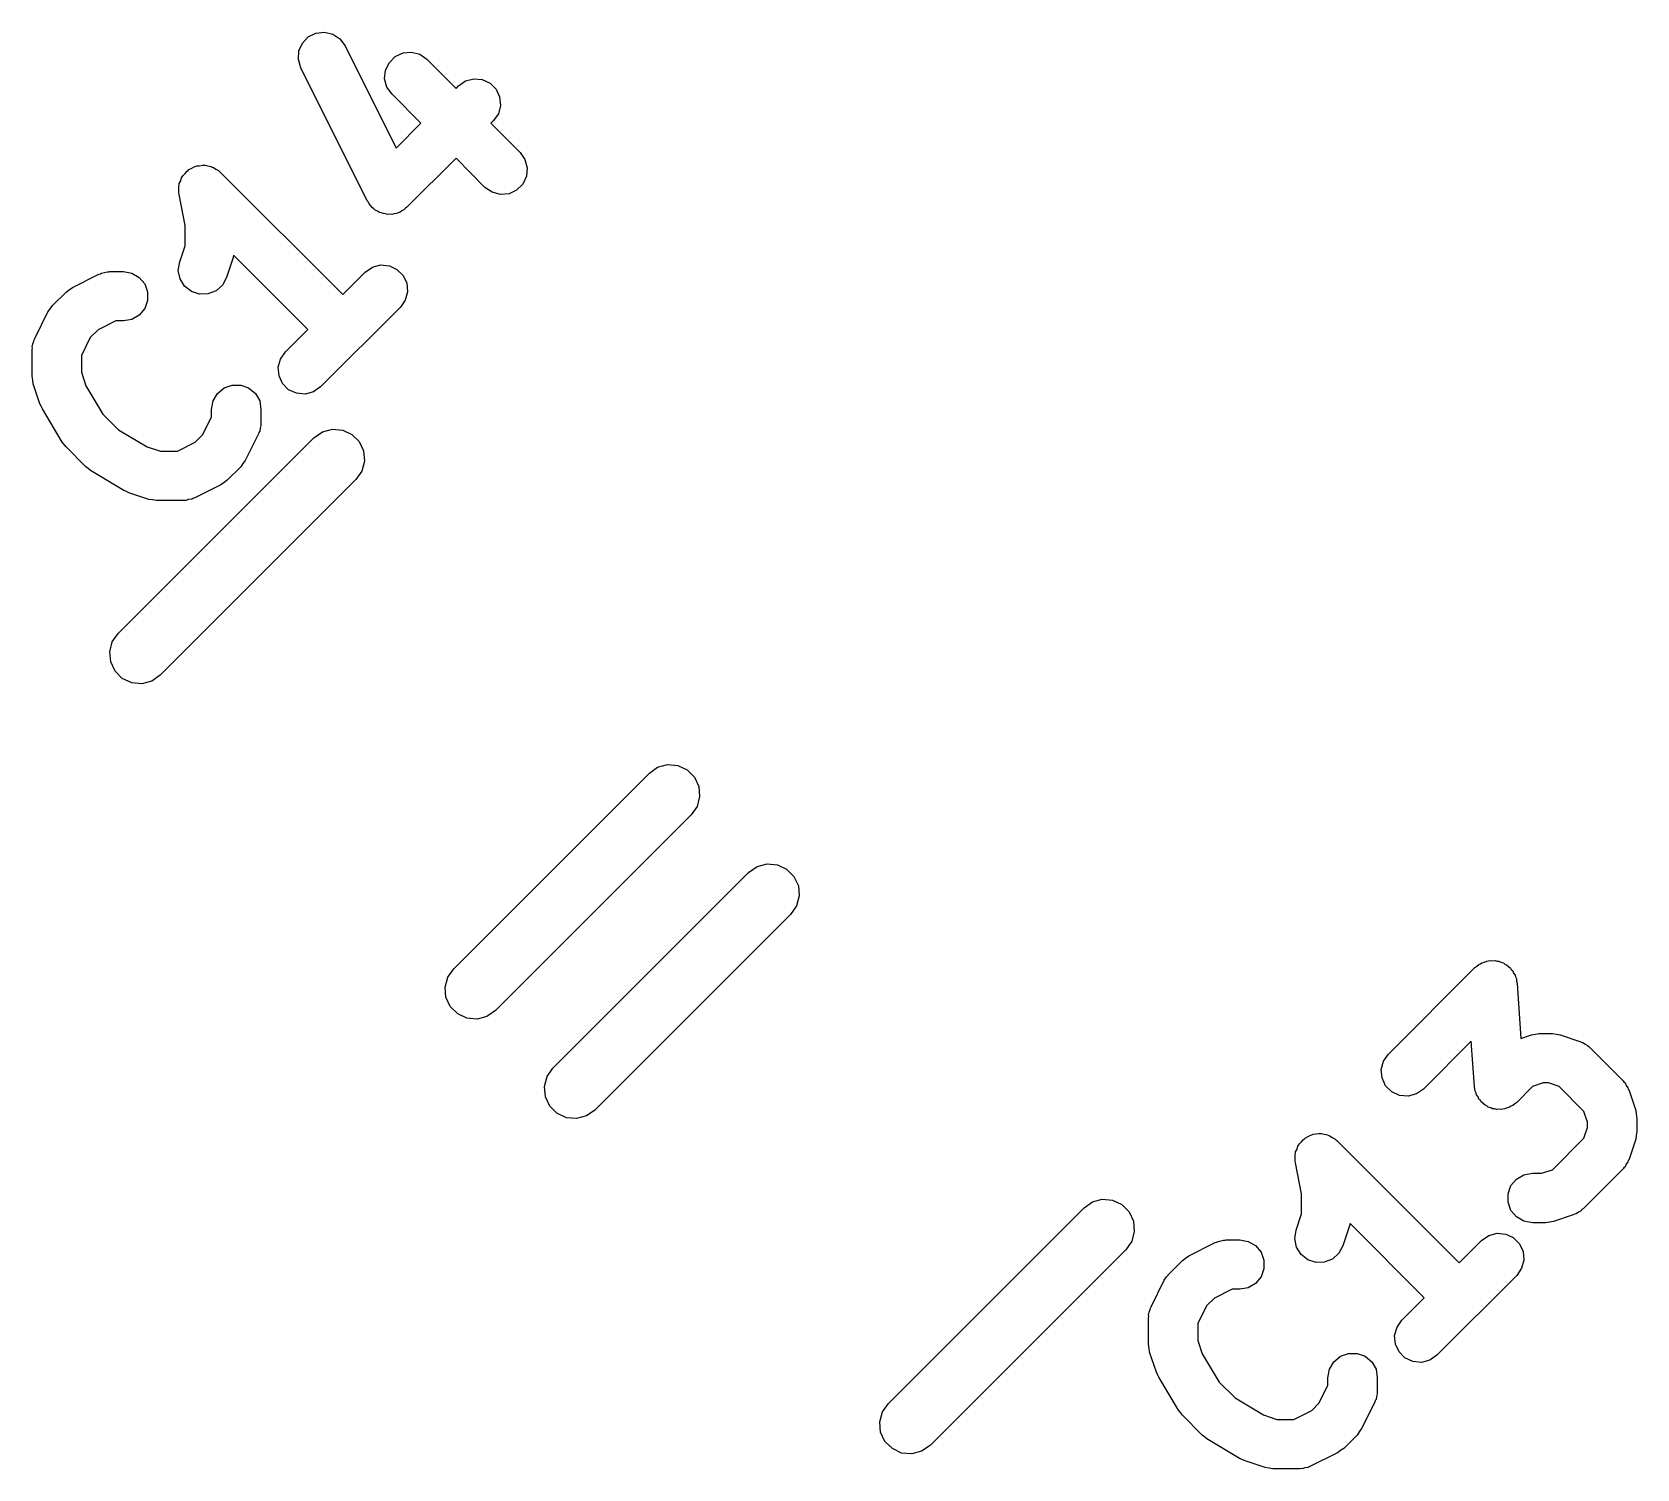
# Model space of a CAD drawing. Extents: x 133.5 to 186.6, y -127.2 to -72.7.
# Drawn here: x 133.507 to 137.568, y -76.334 to -72.699 of the extents above; entities that cross this region are included whole.
import ezdxf

# ---------------------------------------------------------------- set-up
doc = ezdxf.new("R2010")
doc.units = 0
doc.header["$MEASUREMENT"] = 0
doc.layers.add('BLACK', color=7, linetype='CONTINUOUS')

msp = doc.modelspace()

# ---------------------------------------------------------------- linework, layer by layer
at = {"layer": 'Black'}
for p, q in [((134.182, -72.7467), (134.191, -72.7268)), ((134.191, -72.7268), (134.206, -72.7111)), ((134.206, -72.7111), (134.225, -72.7013)), ((134.225, -72.7013), (134.247, -72.6989)), ((134.247, -72.6989), (134.268, -72.7039)), ((134.268, -72.7039), (134.286, -72.7159)), ((134.286, -72.7159), (134.299, -72.7333)), ((134.181, -72.7684), (134.182, -72.7467)), ((134.187, -72.7892), (134.181, -72.7684)), ((134.299, -72.7333), (134.428, -72.9925)), ((134.411, -72.7759), (134.426, -72.7606)), ((134.426, -72.7606), (134.446, -72.7514)), ((134.446, -72.7514), (134.467, -72.7495)), ((134.467, -72.7495), (134.488, -72.7551)), ((134.488, -72.7551), (134.506, -72.7676)), ((134.506, -72.7676), (134.58, -72.8412)), ((134.355, -73.1259), (134.187, -72.7892)), ((134.399, -72.8172), (134.401, -72.7956)), ((134.401, -72.7956), (134.411, -72.7759)), ((134.405, -72.8382), (134.399, -72.8172)), ((134.418, -72.856), (134.405, -72.8382)), ((134.58, -72.8412), (134.586, -72.8349)), ((134.586, -72.8349), (134.604, -72.8225)), ((134.604, -72.8225), (134.625, -72.8168)), ((134.625, -72.8168), (134.646, -72.8187)), ((134.646, -72.8187), (134.666, -72.8279)), ((134.666, -72.8279), (134.681, -72.8433)), ((134.681, -72.8433), (134.69, -72.8629)), ((134.491, -72.9296), (134.418, -72.856)), ((134.692, -72.8845), (134.687, -72.9055)), ((134.69, -72.8629), (134.692, -72.8845)), ((134.428, -72.9925), (134.491, -72.9296)), ((134.674, -72.9233), (134.668, -72.9296)), ((134.668, -72.9296), (134.742, -73.0033)), ((134.687, -72.9055), (134.674, -72.9233)), ((134.742, -73.0033), (134.754, -73.021)), ((133.889, -73.0621), (133.894, -73.0568)), ((133.894, -73.0568), (133.899, -73.051)), ((133.899, -73.051), (133.902, -73.0492)), ((133.902, -73.0492), (133.904, -73.0468)), ((133.904, -73.0468), (133.911, -73.0436)), ((133.911, -73.0436), (133.917, -73.0397)), ((133.917, -73.0397), (133.92, -73.0391)), ((133.92, -73.0391), (133.924, -73.0376)), ((133.924, -73.0376), (133.931, -73.0369)), ((133.931, -73.0369), (133.938, -73.0355)), ((133.938, -73.0355), (133.942, -73.036)), ((133.942, -73.036), (133.945, -73.0357)), ((133.945, -73.0357), (133.952, -73.0376)), ((133.952, -73.0376), (133.96, -73.0388)), ((133.96, -73.0388), (133.963, -73.0404)), ((133.963, -73.0404), (133.966, -73.0413)), ((133.966, -73.0413), (133.972, -73.0456)), ((133.972, -73.0456), (133.979, -73.0492)), ((133.979, -73.0492), (133.981, -73.0518)), ((133.981, -73.0518), (133.984, -73.0538)), ((133.984, -73.0538), (134.293, -73.3631)), ((134.58, -73.018), (134.455, -73.1422)), ((134.653, -73.0917), (134.58, -73.018)), ((134.754, -73.021), (134.76, -73.042)), ((134.76, -73.042), (134.758, -73.0636)), ((133.878, -73.0885), (133.879, -73.0852)), ((133.878, -73.096), (133.878, -73.0885)), ((133.878, -73.1034), (133.878, -73.096)), ((133.879, -73.0818), (133.883, -73.075)), ((133.879, -73.0852), (133.879, -73.0818)), ((133.883, -73.075), (133.885, -73.068)), ((133.885, -73.068), (133.887, -73.0653)), ((133.887, -73.0653), (133.889, -73.0621)), ((134.671, -73.1041), (134.653, -73.0917)), ((134.749, -73.0833), (134.733, -73.0987)), ((134.758, -73.0636), (134.749, -73.0833)), ((133.878, -73.1068), (133.878, -73.1034)), ((133.879, -73.1102), (133.878, -73.1068)), ((133.894, -73.1883), (133.879, -73.1102)), ((134.358, -73.1296), (134.355, -73.1259)), ((134.36, -73.1338), (134.358, -73.1296)), ((134.364, -73.1383), (134.36, -73.1338)), ((134.368, -73.1434), (134.364, -73.1383)), ((134.692, -73.1097), (134.671, -73.1041)), ((134.714, -73.1078), (134.692, -73.1097)), ((134.733, -73.0987), (134.714, -73.1078)), ((134.372, -73.1459), (134.368, -73.1434)), ((134.375, -73.1492), (134.372, -73.1459)), ((134.381, -73.1518), (134.375, -73.1492)), ((134.386, -73.1553), (134.381, -73.1518)), ((134.391, -73.1564), (134.386, -73.1553)), ((134.395, -73.1583), (134.391, -73.1564)), ((134.401, -73.1589), (134.395, -73.1583)), ((134.407, -73.1604), (134.401, -73.1589)), ((134.412, -73.1598), (134.407, -73.1604)), ((134.417, -73.1602), (134.412, -73.1598)), ((134.423, -73.1586), (134.417, -73.1602)), ((134.429, -73.1579), (134.423, -73.1586)), ((134.433, -73.1558), (134.429, -73.1579)), ((134.438, -73.1546), (134.433, -73.1558)), ((134.443, -73.151), (134.438, -73.1546)), ((134.448, -73.1482), (134.443, -73.151)), ((134.452, -73.1448), (134.448, -73.1482)), ((134.455, -73.1422), (134.452, -73.1448)), ((133.894, -73.2394), (133.894, -73.1883)), ((133.881, -73.2802), (133.894, -73.2394)), ((133.877, -73.3017), (133.881, -73.2802)), ((134.016, -73.2693), (133.999, -73.3198)), ((134.017, -73.2634), (134.016, -73.2693)), ((134.205, -73.4515), (134.017, -73.2634)), ((134.35, -73.3063), (134.368, -73.2939)), ((134.368, -73.2939), (134.389, -73.2882)), ((134.389, -73.2882), (134.411, -73.2901)), ((134.411, -73.2901), (134.43, -73.2993)), ((134.43, -73.2993), (134.446, -73.3147)), ((133.609, -73.3451), (133.676, -73.3114)), ((133.676, -73.3114), (133.68, -73.3104)), ((133.68, -73.3104), (133.683, -73.3086)), ((133.683, -73.3086), (133.69, -73.3073)), ((133.69, -73.3073), (133.697, -73.3053)), ((133.697, -73.3053), (133.701, -73.3055)), ((133.701, -73.3055), (133.704, -73.3048)), ((133.704, -73.3048), (133.738, -73.3048)), ((133.738, -73.3048), (133.759, -73.3086)), ((133.759, -73.3086), (133.778, -73.3195)), ((133.778, -73.3195), (133.792, -73.3361)), ((133.792, -73.3361), (133.799, -73.3565)), ((133.882, -73.323), (133.877, -73.3017)), ((133.893, -73.3415), (133.882, -73.323)), ((133.91, -73.355), (133.893, -73.3415)), ((133.989, -73.3389), (133.973, -73.3533)), ((133.999, -73.3198), (133.989, -73.3389)), ((134.293, -73.3631), (134.35, -73.3063)), ((134.446, -73.3147), (134.455, -73.3343)), ((134.455, -73.3343), (134.457, -73.356)), ((133.559, -73.3905), (133.593, -73.3568)), ((133.593, -73.3568), (133.601, -73.3511)), ((133.601, -73.3511), (133.609, -73.3451)), ((133.799, -73.3782), (133.792, -73.3986)), ((133.799, -73.3565), (133.799, -73.3782)), ((133.931, -73.3618), (133.91, -73.355)), ((133.952, -73.3612), (133.931, -73.3618)), ((133.973, -73.3533), (133.952, -73.3612)), ((134.451, -73.3769), (134.439, -73.3947)), ((134.457, -73.356), (134.451, -73.3769)), ((133.514, -73.4741), (133.547, -73.4067)), ((133.547, -73.4067), (133.553, -73.3987)), ((133.553, -73.3987), (133.559, -73.3905)), ((133.778, -73.4152), (133.759, -73.4261)), ((133.792, -73.3986), (133.778, -73.4152)), ((134.439, -73.3947), (134.237, -73.5967)), ((133.674, -73.4524), (133.654, -73.4717)), ((133.719, -73.4298), (133.674, -73.4524)), ((133.738, -73.4298), (133.719, -73.4298)), ((133.759, -73.4261), (133.738, -73.4298)), ((134.148, -73.5083), (134.205, -73.4515)), ((133.507, -73.4949), (133.509, -73.4879)), ((133.508, -73.4985), (133.507, -73.4949)), ((133.507, -73.502), (133.508, -73.4985)), ((133.507, -73.5694), (133.507, -73.502)), ((133.509, -73.4879), (133.511, -73.4807)), ((133.511, -73.4807), (133.512, -73.4775)), ((133.512, -73.4775), (133.514, -73.4741)), ((133.654, -73.4717), (133.632, -73.5168)), ((133.632, -73.5168), (133.632, -73.5592)), ((134.13, -73.5471), (134.136, -73.5261)), ((134.136, -73.5261), (134.148, -73.5083)), ((133.509, -73.5792), (133.507, -73.5694)), ((133.51, -73.5891), (133.509, -73.5792)), ((133.632, -73.5592), (133.643, -73.5936)), ((134.132, -73.5687), (134.13, -73.5471)), ((134.141, -73.5884), (134.132, -73.5687)), ((133.527, -73.6396), (133.51, -73.5891)), ((133.643, -73.5936), (133.686, -73.6653)), ((133.965, -73.6322), (133.976, -73.6134)), ((133.976, -73.6134), (133.993, -73.5994)), ((133.993, -73.5994), (134.013, -73.592)), ((134.013, -73.592), (134.035, -73.592)), ((134.035, -73.592), (134.055, -73.5994)), ((134.055, -73.5994), (134.072, -73.6134)), ((134.072, -73.6134), (134.083, -73.6322)), ((134.156, -73.6037), (134.141, -73.5884)), ((134.176, -73.6129), (134.156, -73.6037)), ((134.198, -73.6148), (134.176, -73.6129)), ((134.219, -73.6092), (134.198, -73.6148)), ((134.237, -73.5967), (134.219, -73.6092)), ((133.53, -73.6457), (133.527, -73.6396)), ((133.533, -73.652), (133.53, -73.6457)), ((133.583, -73.7362), (133.533, -73.652)), ((133.686, -73.6653), (133.726, -73.7049)), ((133.961, -73.6536), (133.965, -73.6322)), ((133.961, -73.6725), (133.961, -73.6536)), ((134.083, -73.6322), (134.086, -73.6536)), ((134.086, -73.6536), (134.086, -73.6872)), ((133.726, -73.7049), (133.798, -73.748)), ((133.939, -73.7175), (133.961, -73.6725)), ((134.084, -73.7014), (134.083, -73.7086)), ((134.086, -73.6944), (134.084, -73.7014)), ((134.086, -73.6872), (134.086, -73.6908)), ((134.086, -73.6908), (134.086, -73.6944)), ((134.242, -73.7103), (134.267, -73.7035)), ((134.267, -73.7035), (134.293, -73.7058)), ((134.293, -73.7058), (134.316, -73.7168)), ((133.588, -73.742), (133.583, -73.7362)), ((133.593, -73.7483), (133.588, -73.742)), ((133.725, -74.2202), (134.22, -73.7252)), ((133.875, -73.7594), (133.92, -73.7369)), ((133.92, -73.7369), (133.939, -73.7175)), ((134.08, -73.7152), (134.046, -73.7825)), ((134.081, -73.7117), (134.08, -73.7152)), ((134.083, -73.7086), (134.081, -73.7117)), ((134.22, -73.7252), (134.242, -73.7103)), ((134.316, -73.7168), (134.335, -73.7352)), ((134.335, -73.7352), (134.346, -73.7588)), ((133.643, -73.7988), (133.593, -73.7483)), ((133.798, -73.748), (133.832, -73.7594)), ((133.832, -73.7594), (133.875, -73.7594)), ((134.046, -73.7825), (134.04, -73.7906)), ((134.348, -73.7848), (134.341, -73.8099)), ((134.346, -73.7588), (134.348, -73.7848)), ((133.649, -73.8031), (133.643, -73.7988)), ((133.655, -73.8082), (133.649, -73.8031)), ((133.739, -73.8587), (133.655, -73.8082)), ((134.035, -73.7988), (134.001, -73.8324)), ((134.04, -73.7906), (134.035, -73.7988)), ((134.341, -73.8099), (134.326, -73.8313)), ((133.746, -73.8611), (133.739, -73.8587)), ((133.752, -73.8644), (133.746, -73.8611)), ((133.802, -73.8812), (133.752, -73.8644)), ((134.326, -73.8313), (133.831, -74.3263)), ((133.985, -73.8441), (133.917, -73.8778)), ((133.993, -73.8382), (133.985, -73.8441)), ((134.001, -73.8324), (133.993, -73.8382)), ((133.812, -73.8827), (133.802, -73.8812)), ((133.822, -73.8844), (133.812, -73.8827)), ((133.889, -73.8844), (133.822, -73.8844)), ((133.893, -73.8838), (133.889, -73.8844)), ((133.896, -73.884), (133.893, -73.8838)), ((133.903, -73.8819), (133.896, -73.884)), ((133.911, -73.8806), (133.903, -73.8819)), ((133.914, -73.8788), (133.911, -73.8806)), ((133.917, -73.8778), (133.914, -73.8788)), ((133.71, -74.2415), (133.725, -74.2202)), ((133.704, -74.2667), (133.71, -74.2415)), ((133.706, -74.2926), (133.704, -74.2667)), ((133.717, -74.3162), (133.706, -74.2926)), ((133.735, -74.3347), (133.717, -74.3162)), ((133.759, -74.3457), (133.735, -74.3347)), ((133.785, -74.3479), (133.759, -74.3457)), ((133.81, -74.3412), (133.785, -74.3479)), ((133.831, -74.3263), (133.81, -74.3412)), ((135.069, -74.5737), (135.09, -74.5588)), ((135.09, -74.5588), (135.115, -74.5521)), ((135.115, -74.5521), (135.141, -74.5543)), ((135.141, -74.5543), (135.165, -74.5653)), ((134.574, -75.0687), (135.069, -74.5737)), ((135.165, -74.5653), (135.183, -74.5838)), ((135.183, -74.5838), (135.194, -74.6074)), ((135.196, -74.6333), (135.19, -74.6585)), ((135.194, -74.6074), (135.196, -74.6333)), ((135.175, -74.6798), (134.68, -75.1748)), ((135.19, -74.6585), (135.175, -74.6798)), ((135.342, -74.8103), (135.367, -74.8035)), ((135.367, -74.8035), (135.393, -74.8058)), ((134.825, -75.3202), (135.32, -74.8252)), ((135.32, -74.8252), (135.342, -74.8103)), ((135.393, -74.8058), (135.416, -74.8168)), ((135.416, -74.8168), (135.435, -74.8352)), ((135.435, -74.8352), (135.446, -74.8588)), ((135.448, -74.8848), (135.441, -74.9099)), ((135.446, -74.8588), (135.448, -74.8848)), ((135.441, -74.9099), (135.426, -74.9313)), ((135.426, -74.9313), (134.931, -75.4263)), ((134.559, -75.0901), (134.574, -75.0687)), ((136.939, -75.2849), (137.158, -75.066)), ((137.158, -75.066), (137.163, -75.0625)), ((137.163, -75.0625), (137.168, -75.0583)), ((137.168, -75.0583), (137.172, -75.0564)), ((137.172, -75.0564), (137.176, -75.0536)), ((137.176, -75.0536), (137.182, -75.052)), ((137.182, -75.052), (137.188, -75.0495)), ((137.188, -75.0495), (137.192, -75.0492)), ((137.192, -75.0492), (137.197, -75.048)), ((137.197, -75.048), (137.203, -75.0485)), ((137.203, -75.0485), (137.209, -75.0481)), ((137.209, -75.0481), (137.214, -75.0494)), ((137.214, -75.0494), (137.219, -75.0499)), ((137.219, -75.0499), (137.224, -75.0524)), ((137.224, -75.0524), (137.23, -75.0542)), ((137.23, -75.0542), (137.234, -75.057)), ((137.234, -75.057), (137.238, -75.059)), ((137.238, -75.059), (137.243, -75.0634)), ((137.243, -75.0634), (137.248, -75.067)), ((137.248, -75.067), (137.25, -75.071)), ((137.25, -75.071), (137.254, -75.0744)), ((137.254, -75.0744), (137.256, -75.0799)), ((137.256, -75.0799), (137.26, -75.085)), ((137.26, -75.085), (137.261, -75.0897)), ((134.552, -75.1152), (134.559, -75.0901)), ((134.554, -75.1412), (134.552, -75.1152)), ((137.261, -75.0897), (137.263, -75.0941)), ((137.263, -75.0941), (137.263, -75.1001)), ((137.263, -75.1001), (137.265, -75.1061)), ((137.265, -75.1061), (137.274, -75.245)), ((134.565, -75.1648), (134.554, -75.1412)), ((134.584, -75.1832), (134.565, -75.1648)), ((134.607, -75.1942), (134.584, -75.1832)), ((134.633, -75.1965), (134.607, -75.1942)), ((134.658, -75.1897), (134.633, -75.1965)), ((134.68, -75.1748), (134.658, -75.1897)), ((137.274, -75.245), (137.301, -75.2361)), ((137.301, -75.2361), (137.311, -75.2347)), ((137.311, -75.2347), (137.32, -75.2329)), ((137.32, -75.2329), (137.354, -75.2329)), ((137.354, -75.2329), (137.364, -75.2347)), ((137.364, -75.2347), (137.374, -75.2361)), ((137.374, -75.2361), (137.424, -75.253)), ((136.927, -75.3027), (136.939, -75.2849)), ((137.149, -75.2518), (137.028, -75.3733)), ((137.157, -75.3669), (137.149, -75.2518)), ((137.424, -75.253), (137.428, -75.2547)), ((137.428, -75.2547), (137.431, -75.2556)), ((137.431, -75.2556), (137.437, -75.2598)), ((137.437, -75.2598), (137.443, -75.2633)), ((137.443, -75.2633), (137.446, -75.266)), ((137.446, -75.266), (137.449, -75.2681)), ((137.449, -75.2681), (137.533, -75.3523)), ((134.81, -75.3415), (134.825, -75.3202)), ((136.921, -75.3237), (136.927, -75.3027)), ((136.923, -75.3453), (136.921, -75.3237)), ((134.804, -75.3667), (134.81, -75.3415)), ((134.806, -75.3926), (134.804, -75.3667)), ((136.932, -75.3649), (136.923, -75.3453)), ((136.948, -75.3803), (136.932, -75.3649)), ((137.158, -75.3729), (137.157, -75.3669)), ((137.304, -75.3669), (137.264, -75.407)), ((137.331, -75.3579), (137.304, -75.3669)), ((137.344, -75.3579), (137.331, -75.3579)), ((137.371, -75.3669), (137.344, -75.3579)), ((137.434, -75.4302), (137.371, -75.3669)), ((137.533, -75.3523), (137.535, -75.3552)), ((137.535, -75.3552), (137.538, -75.3576)), ((137.538, -75.3576), (137.541, -75.364)), ((137.541, -75.364), (137.545, -75.37)), ((137.545, -75.37), (137.546, -75.3735)), ((134.817, -75.4162), (134.806, -75.3926)), ((136.967, -75.3895), (136.948, -75.3803)), ((136.989, -75.3914), (136.967, -75.3895)), ((137.01, -75.3857), (136.989, -75.3914)), ((137.028, -75.3733), (137.01, -75.3857)), ((137.159, -75.379), (137.158, -75.3729)), ((137.161, -75.3833), (137.159, -75.379)), ((137.162, -75.388), (137.161, -75.3833)), ((137.166, -75.3931), (137.162, -75.388)), ((137.168, -75.3986), (137.166, -75.3931)), ((137.172, -75.402), (137.168, -75.3986)), ((137.174, -75.406), (137.172, -75.402)), ((137.179, -75.4097), (137.174, -75.406)), ((137.184, -75.414), (137.179, -75.4097)), ((137.259, -75.4105), (137.254, -75.4147)), ((137.264, -75.407), (137.259, -75.4105)), ((137.546, -75.3735), (137.548, -75.3767)), ((137.548, -75.3767), (137.565, -75.4272)), ((134.835, -75.4347), (134.817, -75.4162)), ((134.859, -75.4457), (134.835, -75.4347)), ((134.885, -75.4479), (134.859, -75.4457)), ((134.91, -75.4412), (134.885, -75.4479)), ((134.931, -75.4263), (134.91, -75.4412)), ((137.188, -75.416), (137.184, -75.414)), ((137.192, -75.4189), (137.188, -75.416)), ((137.198, -75.4206), (137.192, -75.4189)), ((137.203, -75.4231), (137.198, -75.4206)), ((137.208, -75.4236), (137.203, -75.4231)), ((137.213, -75.4249), (137.208, -75.4236)), ((137.219, -75.4245), (137.213, -75.4249)), ((137.225, -75.425), (137.219, -75.4245)), ((137.229, -75.4238), (137.225, -75.425)), ((137.234, -75.4235), (137.229, -75.4238)), ((137.24, -75.421), (137.234, -75.4235)), ((137.246, -75.4194), (137.24, -75.421)), ((137.25, -75.4167), (137.246, -75.4194)), ((137.254, -75.4147), (137.25, -75.4167)), ((137.443, -75.4571), (137.434, -75.4302)), ((137.565, -75.4272), (137.566, -75.4371)), ((137.566, -75.4371), (137.568, -75.447)), ((137.568, -75.447), (137.568, -75.4806)), ((136.729, -75.4968), (136.736, -75.4936)), ((136.736, -75.4936), (136.742, -75.4897)), ((136.742, -75.4897), (136.745, -75.4891)), ((136.745, -75.4891), (136.749, -75.4876)), ((136.749, -75.4876), (136.756, -75.4869)), ((136.756, -75.4869), (136.763, -75.4855)), ((136.763, -75.4855), (136.767, -75.486)), ((136.767, -75.486), (136.77, -75.4857)), ((136.77, -75.4857), (136.777, -75.4876)), ((136.777, -75.4876), (136.785, -75.4888)), ((136.785, -75.4888), (136.788, -75.4904)), ((136.788, -75.4904), (136.791, -75.4913)), ((136.791, -75.4913), (136.797, -75.4956)), ((137.434, -75.4974), (137.443, -75.4705)), ((137.443, -75.4705), (137.443, -75.4571)), ((137.566, -75.4905), (137.565, -75.5004)), ((137.568, -75.4806), (137.566, -75.4905)), ((136.704, -75.5318), (136.708, -75.525)), ((136.704, -75.5352), (136.704, -75.5318)), ((136.708, -75.525), (136.71, -75.518)), ((136.71, -75.518), (136.712, -75.5153)), ((136.712, -75.5153), (136.714, -75.5121)), ((136.714, -75.5121), (136.719, -75.5068)), ((136.719, -75.5068), (136.724, -75.501)), ((136.724, -75.501), (136.727, -75.4992)), ((136.727, -75.4992), (136.729, -75.4968)), ((136.797, -75.4956), (136.804, -75.4992)), ((136.804, -75.4992), (136.806, -75.5018)), ((136.806, -75.5018), (136.809, -75.5038)), ((136.809, -75.5038), (137.118, -75.8131)), ((137.354, -75.5775), (137.434, -75.4974)), ((137.565, -75.5004), (137.548, -75.5509)), ((136.703, -75.5385), (136.704, -75.5352)), ((136.703, -75.546), (136.703, -75.5385)), ((136.703, -75.5534), (136.703, -75.546)), ((136.703, -75.5568), (136.703, -75.5534)), ((136.704, -75.5602), (136.703, -75.5568)), ((136.719, -75.6383), (136.704, -75.5602)), ((137.535, -75.5724), (137.533, -75.5753)), ((137.538, -75.57), (137.535, -75.5724)), ((137.541, -75.5635), (137.538, -75.57)), ((137.545, -75.5575), (137.541, -75.5635)), ((137.546, -75.5541), (137.545, -75.5575)), ((137.548, -75.5509), (137.546, -75.5541)), ((137.249, -75.6177), (137.263, -75.6011)), ((137.263, -75.6011), (137.282, -75.5903)), ((137.282, -75.5903), (137.304, -75.5865)), ((137.304, -75.5865), (137.327, -75.5865)), ((137.327, -75.5865), (137.354, -75.5775)), ((137.533, -75.5753), (137.432, -75.6763)), ((136.19, -75.6588), (136.215, -75.6521)), ((136.215, -75.6521), (136.241, -75.6543)), ((136.241, -75.6543), (136.265, -75.6653)), ((136.719, -75.6894), (136.719, -75.6383)), ((137.242, -75.6381), (137.249, -75.6177)), ((137.242, -75.6598), (137.242, -75.6381)), ((135.674, -76.1687), (136.169, -75.6737)), ((136.169, -75.6737), (136.19, -75.6588)), ((136.265, -75.6653), (136.283, -75.6838)), ((136.283, -75.6838), (136.294, -75.7074)), ((136.706, -75.7302), (136.719, -75.6894)), ((137.249, -75.6802), (137.242, -75.6598)), ((137.263, -75.6969), (137.249, -75.6802)), ((137.282, -75.7077), (137.263, -75.6969)), ((137.407, -75.6914), (137.357, -75.7083)), ((137.411, -75.6897), (137.407, -75.6914)), ((137.414, -75.6888), (137.411, -75.6897)), ((137.42, -75.6846), (137.414, -75.6888)), ((137.427, -75.6811), (137.42, -75.6846)), ((137.429, -75.6784), (137.427, -75.6811)), ((137.432, -75.6763), (137.429, -75.6784)), ((136.296, -75.7333), (136.29, -75.7585)), ((136.294, -75.7074), (136.296, -75.7333)), ((136.702, -75.7517), (136.706, -75.7302)), ((136.841, -75.7193), (136.824, -75.7698)), ((136.842, -75.7134), (136.841, -75.7193)), ((137.03, -75.9015), (136.842, -75.7134)), ((137.304, -75.7115), (137.282, -75.7077)), ((137.337, -75.7115), (137.304, -75.7115)), ((137.347, -75.7097), (137.337, -75.7115)), ((137.357, -75.7083), (137.347, -75.7097)), ((136.29, -75.7585), (136.275, -75.7798)), ((136.434, -75.7951), (136.501, -75.7614)), ((136.501, -75.7614), (136.505, -75.7604)), ((136.505, -75.7604), (136.508, -75.7586)), ((136.508, -75.7586), (136.515, -75.7573)), ((136.515, -75.7573), (136.522, -75.7553)), ((136.522, -75.7553), (136.526, -75.7555)), ((136.526, -75.7555), (136.529, -75.7548)), ((136.529, -75.7548), (136.563, -75.7548)), ((136.563, -75.7548), (136.584, -75.7586)), ((136.584, -75.7586), (136.603, -75.7695)), ((136.603, -75.7695), (136.617, -75.7861)), ((136.707, -75.773), (136.702, -75.7517)), ((136.718, -75.7915), (136.707, -75.773)), ((136.824, -75.7698), (136.814, -75.7889)), ((137.118, -75.8131), (137.175, -75.7563)), ((137.175, -75.7563), (137.193, -75.7439)), ((137.193, -75.7439), (137.214, -75.7382)), ((137.214, -75.7382), (137.236, -75.7401)), ((137.236, -75.7401), (137.255, -75.7493)), ((137.255, -75.7493), (137.271, -75.7647)), ((137.271, -75.7647), (137.28, -75.7843)), ((136.275, -75.7798), (135.78, -76.2748)), ((136.384, -75.8405), (136.418, -75.8068)), ((136.418, -75.8068), (136.426, -75.8011)), ((136.426, -75.8011), (136.434, -75.7951)), ((136.617, -75.7861), (136.624, -75.8065)), ((136.624, -75.8065), (136.624, -75.8282)), ((136.735, -75.805), (136.718, -75.7915)), ((136.756, -75.8118), (136.735, -75.805)), ((136.777, -75.8112), (136.756, -75.8118)), ((136.798, -75.8033), (136.777, -75.8112)), ((136.814, -75.7889), (136.798, -75.8033)), ((137.282, -75.806), (137.276, -75.8269)), ((137.28, -75.7843), (137.282, -75.806)), ((136.339, -75.9241), (136.372, -75.8567)), ((136.372, -75.8567), (136.378, -75.8487)), ((136.378, -75.8487), (136.384, -75.8405)), ((136.617, -75.8486), (136.603, -75.8652)), ((136.624, -75.8282), (136.617, -75.8486)), ((137.264, -75.8447), (137.062, -76.0467)), ((137.276, -75.8269), (137.264, -75.8447)), ((136.544, -75.8798), (136.499, -75.9024)), ((136.563, -75.8798), (136.544, -75.8798)), ((136.584, -75.8761), (136.563, -75.8798)), ((136.603, -75.8652), (136.584, -75.8761)), ((136.332, -75.9449), (136.334, -75.9379)), ((136.334, -75.9379), (136.336, -75.9307)), ((136.336, -75.9307), (136.337, -75.9275)), ((136.337, -75.9275), (136.339, -75.9241)), ((136.479, -75.9217), (136.457, -75.9668)), ((136.499, -75.9024), (136.479, -75.9217)), ((136.973, -75.9583), (137.03, -75.9015)), ((136.333, -75.9485), (136.332, -75.9449)), ((136.332, -75.952), (136.333, -75.9485)), ((136.332, -76.0194), (136.332, -75.952)), ((136.457, -75.9668), (136.457, -76.0092)), ((136.955, -75.9971), (136.961, -75.9761)), ((136.961, -75.9761), (136.973, -75.9583)), ((136.334, -76.0292), (136.332, -76.0194)), ((136.457, -76.0092), (136.468, -76.0436)), ((136.957, -76.0187), (136.955, -75.9971)), ((136.966, -76.0384), (136.957, -76.0187)), ((136.335, -76.0391), (136.334, -76.0292)), ((136.352, -76.0896), (136.335, -76.0391)), ((136.468, -76.0436), (136.511, -76.1153)), ((136.801, -76.0634), (136.818, -76.0494)), ((136.818, -76.0494), (136.838, -76.042)), ((136.838, -76.042), (136.86, -76.042)), ((136.86, -76.042), (136.88, -76.0494)), ((136.88, -76.0494), (136.897, -76.0634)), ((136.981, -76.0537), (136.966, -76.0384)), ((137.001, -76.0629), (136.981, -76.0537)), ((137.044, -76.0592), (137.023, -76.0648)), ((137.062, -76.0467), (137.044, -76.0592)), ((136.355, -76.0957), (136.352, -76.0896)), ((136.358, -76.102), (136.355, -76.0957)), ((136.408, -76.1862), (136.358, -76.102)), ((136.786, -76.1036), (136.79, -76.0822)), ((136.79, -76.0822), (136.801, -76.0634)), ((136.897, -76.0634), (136.908, -76.0822)), ((136.908, -76.0822), (136.911, -76.1036)), ((137.023, -76.0648), (137.001, -76.0629)), ((136.511, -76.1153), (136.551, -76.1549)), ((136.764, -76.1675), (136.786, -76.1225)), ((136.786, -76.1225), (136.786, -76.1036)), ((136.911, -76.1036), (136.911, -76.1372)), ((136.911, -76.1372), (136.911, -76.1408)), ((136.911, -76.1408), (136.911, -76.1444)), ((135.659, -76.1901), (135.674, -76.1687)), ((136.551, -76.1549), (136.623, -76.198)), ((136.745, -76.1869), (136.764, -76.1675)), ((136.905, -76.1652), (136.871, -76.2325)), ((136.906, -76.1617), (136.905, -76.1652)), ((136.908, -76.1586), (136.906, -76.1617)), ((136.909, -76.1514), (136.908, -76.1586)), ((136.911, -76.1444), (136.909, -76.1514)), ((135.652, -76.2152), (135.659, -76.1901)), ((135.654, -76.2412), (135.652, -76.2152)), ((136.413, -76.192), (136.408, -76.1862)), ((136.418, -76.1983), (136.413, -76.192)), ((136.468, -76.2488), (136.418, -76.1983)), ((136.623, -76.198), (136.657, -76.2094)), ((136.657, -76.2094), (136.7, -76.2094)), ((136.7, -76.2094), (136.745, -76.1869)), ((135.665, -76.2648), (135.654, -76.2412)), ((135.684, -76.2832), (135.665, -76.2648)), ((136.474, -76.2531), (136.468, -76.2488)), ((136.48, -76.2582), (136.474, -76.2531)), ((136.564, -76.3087), (136.48, -76.2582)), ((136.86, -76.2488), (136.826, -76.2824)), ((136.865, -76.2406), (136.86, -76.2488)), ((136.871, -76.2325), (136.865, -76.2406)), ((135.707, -76.2942), (135.684, -76.2832)), ((135.733, -76.2965), (135.707, -76.2942)), ((135.758, -76.2897), (135.733, -76.2965)), ((135.78, -76.2748), (135.758, -76.2897)), ((136.81, -76.2941), (136.742, -76.3278)), ((136.818, -76.2882), (136.81, -76.2941)), ((136.826, -76.2824), (136.818, -76.2882)), ((136.571, -76.3111), (136.564, -76.3087)), ((136.577, -76.3144), (136.571, -76.3111)), ((136.627, -76.3312), (136.577, -76.3144)), ((136.637, -76.3327), (136.627, -76.3312)), ((136.647, -76.3344), (136.637, -76.3327)), ((136.714, -76.3344), (136.647, -76.3344)), ((136.718, -76.3338), (136.714, -76.3344)), ((136.721, -76.334), (136.718, -76.3338)), ((136.728, -76.3319), (136.721, -76.334)), ((136.736, -76.3306), (136.728, -76.3319)), ((136.739, -76.3288), (136.736, -76.3306)), ((136.742, -76.3278), (136.739, -76.3288))]:
    msp.add_line(p, q, dxfattribs=at)

doc.saveas('drawing.dxf')
